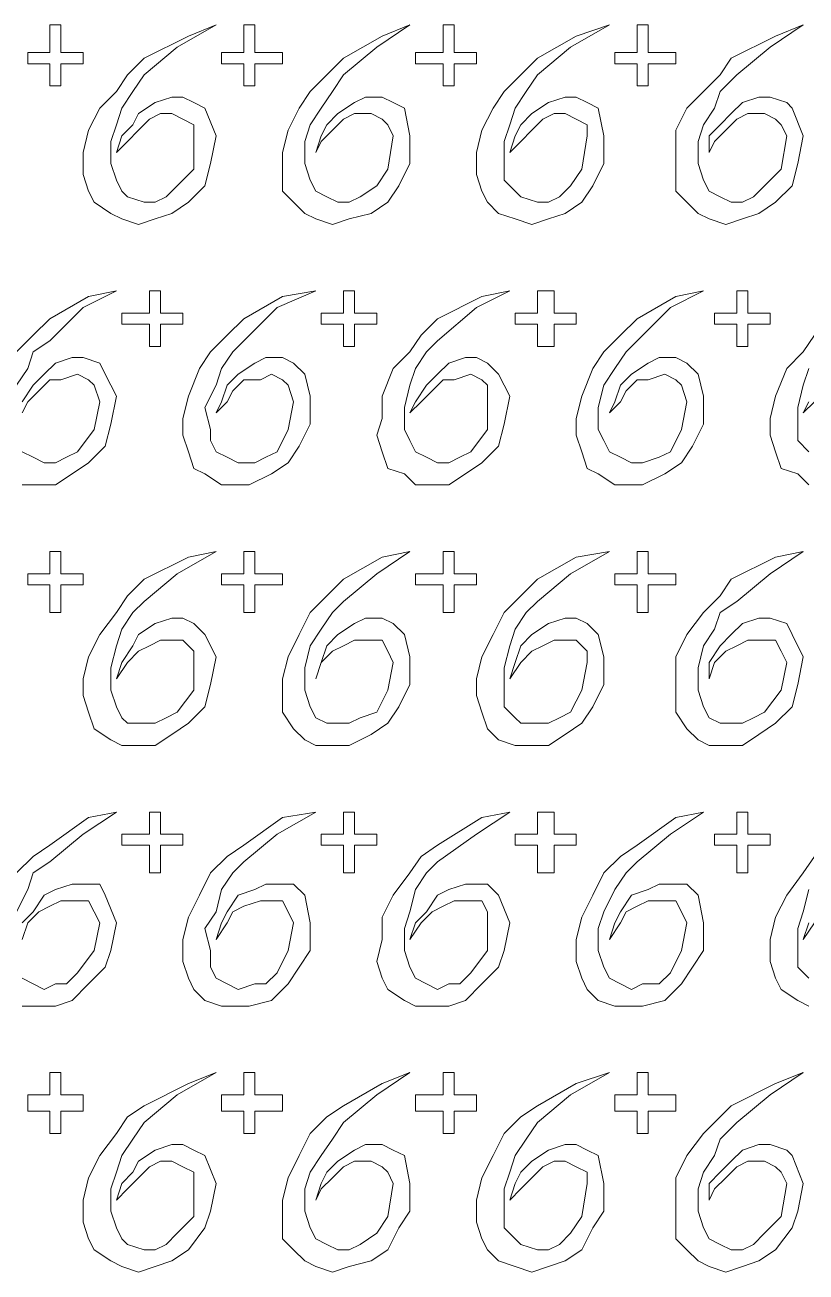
# Model space of a CAD drawing. Extents: x -66030 to 95157, y -13132 to 45879.
# Drawn here: x -4078 to -3528, y 26661 to 27540 of the extents above; entities that cross this region are included whole.
import ezdxf

# ---------------------------------------------------------------- set-up
doc = ezdxf.new("R2010")
doc.units = 0
doc.header["$LTSCALE"] = 100
doc.header["$MEASUREMENT"] = 0
doc.layers.get('0').update_dxf_attribs({"linetype": 'CONTINUOUS'})

msp = doc.modelspace()

# ---------------------------------------------------------------- linework, layer by layer
at = {"lineweight": 0}
for points in [[(-4076.47, 27520.41), (-4068.66, 27520.41), (-4060.85, 27520.41), (-4060.85, 27532.13), (-4060.85, 27539.94), (-4056.94, 27539.94), (-4053.03, 27539.94), (-4053.03, 27532.13), (-4053.03, 27520.41), (-4045.22, 27520.41), (-4037.41, 27520.41), (-4037.41, 27516.5), (-4037.41, 27512.6), (-4045.22, 27512.6), (-4053.03, 27512.6), (-4053.03, 27504.79), (-4053.03, 27496.97), (-4056.94, 27496.97), (-4060.85, 27496.97), (-4060.85, 27504.79), (-4060.85, 27512.6), (-4068.66, 27512.6), (-4076.47, 27512.6), (-4076.47, 27516.5), (-4076.47, 27520.41)], [(-4013.97, 27450.1), (-4006.16, 27457.91), (-3998.35, 27465.73), (-3990.54, 27473.54), (-3982.73, 27477.44), (-3974.91, 27477.44), (-3967.1, 27473.54), (-3959.29, 27469.63), (-3959.29, 27461.82), (-3959.29, 27438.38), (-3971.01, 27426.67), (-3978.82, 27418.85), (-3986.63, 27414.95), (-3994.44, 27414.95), (-4006.16, 27418.85), (-4010.07, 27422.76), (-4013.97, 27430.57), (-4017.88, 27442.29), (-4017.88, 27457.91), (-4013.97, 27469.63), (-4010.07, 27481.35), (-4002.26, 27493.07), (-3994.44, 27504.79), (-3971.01, 27524.32), (-3943.67, 27539.94), (-3963.2, 27532.13), (-3994.44, 27516.5), (-4006.16, 27504.79), (-4013.97, 27493.07), (-4025.69, 27481.35), (-4033.5, 27465.73), (-4037.41, 27450.1), (-4037.41, 27434.48), (-4033.5, 27422.76), (-4029.6, 27414.95), (-4017.88, 27407.14), (-4010.07, 27403.23), (-3998.35, 27399.32), (-3986.63, 27403.23), (-3974.91, 27407.14), (-3963.2, 27414.95), (-3951.48, 27426.67), (-3947.57, 27442.29), (-3943.67, 27461.82), (-3951.48, 27481.35), (-3959.29, 27485.26), (-3967.1, 27489.16), (-3974.91, 27489.16), (-3986.63, 27485.26), (-3998.35, 27477.44), (-4002.26, 27469.63), (-4010.07, 27461.82), (-4013.97, 27450.1)], [(-3939.76, 27520.41), (-3931.95, 27520.41), (-3924.14, 27520.41), (-3924.14, 27532.13), (-3924.14, 27539.94), (-3920.23, 27539.94), (-3916.32, 27539.94), (-3916.32, 27532.13), (-3916.32, 27520.41), (-3904.61, 27520.41), (-3896.79, 27520.41), (-3896.79, 27516.5), (-3896.79, 27512.6), (-3904.61, 27512.6), (-3916.32, 27512.6), (-3916.32, 27504.79), (-3916.32, 27496.97), (-3920.23, 27496.97), (-3924.14, 27496.97), (-3924.14, 27504.79), (-3924.14, 27512.6), (-3931.95, 27512.6), (-3939.76, 27512.6), (-3939.76, 27516.5), (-3939.76, 27520.41)], [(-3873.36, 27450.1), (-3869.45, 27457.91), (-3861.64, 27465.73), (-3853.83, 27473.54), (-3846.02, 27477.44), (-3834.3, 27477.44), (-3826.49, 27473.54), (-3822.58, 27469.63), (-3818.68, 27461.82), (-3822.58, 27438.38), (-3830.39, 27426.67), (-3842.11, 27418.85), (-3849.92, 27414.95), (-3857.73, 27414.95), (-3865.55, 27418.85), (-3873.36, 27422.76), (-3877.26, 27430.57), (-3881.17, 27442.29), (-3881.17, 27457.91), (-3877.26, 27469.63), (-3869.45, 27481.35), (-3861.64, 27493.07), (-3853.83, 27504.79), (-3830.39, 27524.32), (-3806.96, 27539.94), (-3826.49, 27532.13), (-3853.83, 27516.5), (-3865.55, 27504.79), (-3877.26, 27493.07), (-3885.08, 27481.35), (-3892.89, 27465.73), (-3896.79, 27450.1), (-3896.79, 27434.48), (-3896.79, 27422.76), (-3888.98, 27414.95), (-3881.17, 27407.14), (-3873.36, 27403.23), (-3861.64, 27399.32), (-3849.92, 27403.23), (-3834.3, 27407.14), (-3822.58, 27414.95), (-3814.77, 27426.67), (-3806.96, 27442.29), (-3806.96, 27461.82), (-3810.86, 27481.35), (-3818.68, 27485.26), (-3826.49, 27489.16), (-3838.2, 27489.16), (-3846.02, 27485.26), (-3857.73, 27477.44), (-3865.55, 27469.63), (-3869.45, 27461.82), (-3873.36, 27450.1)], [(-3803.05, 27520.41), (-3791.33, 27520.41), (-3783.52, 27520.41), (-3783.52, 27532.13), (-3783.52, 27539.94), (-3779.62, 27539.94), (-3775.71, 27539.94), (-3775.71, 27532.13), (-3775.71, 27520.41), (-3767.9, 27520.41), (-3760.09, 27520.41), (-3760.09, 27516.5), (-3760.09, 27512.6), (-3767.9, 27512.6), (-3775.71, 27512.6), (-3775.71, 27504.79), (-3775.71, 27496.97), (-3779.62, 27496.97), (-3783.52, 27496.97), (-3783.52, 27504.79), (-3783.52, 27512.6), (-3791.33, 27512.6), (-3803.05, 27512.6), (-3803.05, 27516.5), (-3803.05, 27520.41)], [(-3736.65, 27450.1), (-3728.84, 27457.91), (-3721.03, 27465.73), (-3713.21, 27473.54), (-3705.4, 27477.44), (-3697.59, 27477.44), (-3689.78, 27473.54), (-3681.97, 27469.63), (-3681.97, 27461.82), (-3685.87, 27438.38), (-3693.68, 27426.67), (-3701.5, 27418.85), (-3709.31, 27414.95), (-3717.12, 27414.95), (-3728.84, 27418.85), (-3732.74, 27422.76), (-3740.56, 27430.57), (-3740.56, 27442.29), (-3740.56, 27457.91), (-3736.65, 27469.63), (-3732.74, 27481.35), (-3724.93, 27493.07), (-3717.12, 27504.79), (-3693.68, 27524.32), (-3666.34, 27539.94), (-3689.78, 27532.13), (-3717.12, 27516.5), (-3728.84, 27504.79), (-3740.56, 27493.07), (-3748.37, 27481.35), (-3756.18, 27465.73), (-3760.09, 27450.1), (-3760.09, 27434.48), (-3756.18, 27422.76), (-3752.27, 27414.95), (-3744.46, 27407.14), (-3732.74, 27403.23), (-3721.03, 27399.32), (-3709.31, 27403.23), (-3697.59, 27407.14), (-3685.87, 27414.95), (-3678.06, 27426.67), (-3670.25, 27442.29), (-3670.25, 27461.82), (-3674.15, 27481.35), (-3681.97, 27485.26), (-3689.78, 27489.16), (-3697.59, 27489.16), (-3709.31, 27485.26), (-3721.03, 27477.44), (-3728.84, 27469.63), (-3732.74, 27461.82), (-3736.65, 27450.1)], [(-3662.44, 27520.41), (-3654.62, 27520.41), (-3646.81, 27520.41), (-3646.81, 27532.13), (-3646.81, 27539.94), (-3642.91, 27539.94), (-3639, 27539.94), (-3639, 27532.13), (-3639, 27520.41), (-3631.19, 27520.41), (-3619.47, 27520.41), (-3619.47, 27516.5), (-3619.47, 27512.6), (-3631.19, 27512.6), (-3639, 27512.6), (-3639, 27504.79), (-3639, 27496.97), (-3642.91, 27496.97), (-3646.81, 27496.97), (-3646.81, 27504.79), (-3646.81, 27512.6), (-3654.62, 27512.6), (-3662.44, 27512.6), (-3662.44, 27516.5), (-3662.44, 27520.41)], [(-3596.03, 27450.1), (-3592.13, 27457.91), (-3584.32, 27465.73), (-3576.51, 27473.54), (-3568.69, 27477.44), (-3556.98, 27477.44), (-3549.16, 27473.54), (-3545.26, 27469.63), (-3541.35, 27461.82), (-3545.26, 27438.38), (-3556.98, 27426.67), (-3564.79, 27418.85), (-3572.6, 27414.95), (-3580.41, 27414.95), (-3588.22, 27418.85), (-3596.03, 27422.76), (-3599.94, 27430.57), (-3603.85, 27442.29), (-3603.85, 27457.91), (-3599.94, 27469.63), (-3592.13, 27481.35), (-3588.22, 27493.07), (-3576.51, 27504.79), (-3553.07, 27524.32), (-3529.63, 27539.94), (-3549.16, 27532.13), (-3580.41, 27516.5), (-3588.22, 27504.79), (-3599.94, 27493.07), (-3611.66, 27481.35), (-3619.47, 27465.73), (-3619.47, 27450.1), (-3619.47, 27434.48), (-3619.47, 27422.76), (-3611.66, 27414.95), (-3603.85, 27407.14), (-3596.03, 27403.23), (-3584.32, 27399.32), (-3572.6, 27403.23), (-3560.88, 27407.14), (-3549.16, 27414.95), (-3537.45, 27426.67), (-3533.54, 27442.29), (-3529.63, 27461.82), (-3537.45, 27481.35), (-3541.35, 27485.26), (-3553.07, 27489.16), (-3560.88, 27489.16), (-3572.6, 27485.26), (-3580.41, 27477.44), (-3588.22, 27469.63), (-3596.03, 27461.82), (-3596.03, 27450.1)], [(-4010.07, 27336.83), (-4002.26, 27336.83), (-3990.54, 27336.83), (-3990.54, 27344.64), (-3990.54, 27352.45), (-3986.63, 27352.45), (-3982.73, 27352.45), (-3982.73, 27344.64), (-3982.73, 27336.83), (-3974.91, 27336.83), (-3967.1, 27336.83), (-3967.1, 27332.92), (-3967.1, 27329.02), (-3974.91, 27329.02), (-3982.73, 27329.02), (-3982.73, 27321.21), (-3982.73, 27313.39), (-3986.63, 27313.39), (-3990.54, 27313.39), (-3990.54, 27321.21), (-3990.54, 27329.02), (-4002.26, 27329.02), (-4010.07, 27329.02), (-4010.07, 27332.92), (-4010.07, 27336.83)], [(-3943.67, 27266.52), (-3935.85, 27274.33), (-3931.95, 27282.15), (-3924.14, 27289.96), (-3912.42, 27289.96), (-3904.61, 27293.86), (-3896.79, 27289.96), (-3892.89, 27286.05), (-3888.98, 27274.33), (-3892.89, 27254.8), (-3900.7, 27239.18), (-3908.51, 27235.27), (-3916.32, 27231.37), (-3928.04, 27231.37), (-3935.85, 27235.27), (-3943.67, 27239.18), (-3947.57, 27246.99), (-3947.57, 27254.8), (-3951.48, 27270.43), (-3943.67, 27286.05), (-3939.76, 27297.77), (-3931.95, 27309.49), (-3924.14, 27317.3), (-3900.7, 27340.74), (-3873.36, 27352.45), (-3896.79, 27348.55), (-3924.14, 27332.92), (-3935.85, 27321.21), (-3947.57, 27309.49), (-3955.38, 27297.77), (-3963.2, 27278.24), (-3967.1, 27262.62), (-3967.1, 27250.9), (-3963.2, 27239.18), (-3959.29, 27227.46), (-3951.48, 27223.56), (-3939.76, 27215.74), (-3928.04, 27215.74), (-3920.23, 27215.74), (-3904.61, 27223.56), (-3892.89, 27231.37), (-3885.08, 27243.09), (-3877.26, 27258.71), (-3877.26, 27278.24), (-3881.17, 27293.86), (-3888.98, 27301.68), (-3896.79, 27305.58), (-3908.51, 27305.58), (-3916.32, 27301.68), (-3928.04, 27293.86), (-3935.85, 27286.05), (-3939.76, 27274.33), (-3943.67, 27266.52)], [(-3869.45, 27336.83), (-3861.64, 27336.83), (-3853.83, 27336.83), (-3853.83, 27344.64), (-3853.83, 27352.45), (-3849.92, 27352.45), (-3846.02, 27352.45), (-3846.02, 27344.64), (-3846.02, 27336.83), (-3838.2, 27336.83), (-3830.39, 27336.83), (-3830.39, 27332.92), (-3830.39, 27329.02), (-3838.2, 27329.02), (-3846.02, 27329.02), (-3846.02, 27321.21), (-3846.02, 27313.39), (-3849.92, 27313.39), (-3853.83, 27313.39), (-3853.83, 27321.21), (-3853.83, 27329.02), (-3861.64, 27329.02), (-3869.45, 27329.02), (-3869.45, 27332.92), (-3869.45, 27336.83)], [(-3806.96, 27266.52), (-3799.15, 27274.33), (-3791.33, 27282.15), (-3783.52, 27289.96), (-3775.71, 27289.96), (-3763.99, 27293.86), (-3756.18, 27289.96), (-3752.27, 27286.05), (-3752.27, 27274.33), (-3752.27, 27254.8), (-3763.99, 27239.18), (-3771.8, 27235.27), (-3779.62, 27231.37), (-3787.43, 27231.37), (-3795.24, 27235.27), (-3803.05, 27239.18), (-3806.96, 27246.99), (-3810.86, 27254.8), (-3810.86, 27270.43), (-3806.96, 27286.05), (-3803.05, 27297.77), (-3795.24, 27309.49), (-3787.43, 27317.3), (-3760.09, 27340.74), (-3736.65, 27352.45), (-3756.18, 27348.55), (-3787.43, 27332.92), (-3799.15, 27321.21), (-3806.96, 27309.49), (-3818.68, 27297.77), (-3826.49, 27278.24), (-3826.49, 27262.62), (-3830.39, 27250.9), (-3826.49, 27239.18), (-3822.58, 27227.46), (-3810.86, 27223.56), (-3803.05, 27215.74), (-3791.33, 27215.74), (-3779.62, 27215.74), (-3767.9, 27223.56), (-3756.18, 27231.37), (-3744.46, 27243.09), (-3740.56, 27258.71), (-3736.65, 27278.24), (-3744.46, 27293.86), (-3752.27, 27301.68), (-3760.09, 27305.58), (-3767.9, 27305.58), (-3779.62, 27301.68), (-3787.43, 27293.86), (-3795.24, 27286.05), (-3803.05, 27274.33), (-3806.96, 27266.52)], [(-3732.74, 27336.83), (-3724.93, 27336.83), (-3717.12, 27336.83), (-3717.12, 27344.64), (-3717.12, 27352.45), (-3713.21, 27352.45), (-3705.4, 27352.45), (-3705.4, 27344.64), (-3705.4, 27336.83), (-3697.59, 27336.83), (-3689.78, 27336.83), (-3689.78, 27332.92), (-3689.78, 27329.02), (-3697.59, 27329.02), (-3705.4, 27329.02), (-3705.4, 27321.21), (-3705.4, 27313.39), (-3713.21, 27313.39), (-3717.12, 27313.39), (-3717.12, 27321.21), (-3717.12, 27329.02), (-3724.93, 27329.02), (-3732.74, 27329.02), (-3732.74, 27332.92), (-3732.74, 27336.83)], [(-3666.34, 27266.52), (-3658.53, 27274.33), (-3654.62, 27282.15), (-3646.81, 27289.96), (-3639, 27289.96), (-3627.28, 27293.86), (-3619.47, 27289.96), (-3615.56, 27286.05), (-3611.66, 27274.33), (-3615.56, 27254.8), (-3623.38, 27239.18), (-3631.19, 27235.27), (-3642.91, 27231.37), (-3650.72, 27231.37), (-3658.53, 27235.27), (-3666.34, 27239.18), (-3670.25, 27246.99), (-3674.15, 27254.8), (-3674.15, 27270.43), (-3670.25, 27286.05), (-3662.44, 27297.77), (-3654.62, 27309.49), (-3646.81, 27317.3), (-3623.38, 27340.74), (-3599.94, 27352.45), (-3619.47, 27348.55), (-3646.81, 27332.92), (-3658.53, 27321.21), (-3670.25, 27309.49), (-3678.06, 27297.77), (-3685.87, 27278.24), (-3689.78, 27262.62), (-3689.78, 27250.9), (-3685.87, 27239.18), (-3681.97, 27227.46), (-3674.15, 27223.56), (-3662.44, 27215.74), (-3654.62, 27215.74), (-3642.91, 27215.74), (-3627.28, 27223.56), (-3615.56, 27231.37), (-3607.75, 27243.09), (-3599.94, 27258.71), (-3599.94, 27278.24), (-3603.85, 27293.86), (-3611.66, 27301.68), (-3619.47, 27305.58), (-3631.19, 27305.58), (-3639, 27301.68), (-3650.72, 27293.86), (-3658.53, 27286.05), (-3662.44, 27274.33), (-3666.34, 27266.52)], [(-3592.13, 27336.83), (-3584.32, 27336.83), (-3576.51, 27336.83), (-3576.51, 27344.64), (-3576.51, 27352.45), (-3572.6, 27352.45), (-3568.69, 27352.45), (-3568.69, 27344.64), (-3568.69, 27336.83), (-3560.88, 27336.83), (-3553.07, 27336.83), (-3553.07, 27332.92), (-3553.07, 27329.02), (-3560.88, 27329.02), (-3568.69, 27329.02), (-3568.69, 27321.21), (-3568.69, 27313.39), (-3572.6, 27313.39), (-3576.51, 27313.39), (-3576.51, 27321.21), (-3576.51, 27329.02), (-3584.32, 27329.02), (-3592.13, 27329.02), (-3592.13, 27332.92), (-3592.13, 27336.83)], [(-4076.47, 27153.25), (-4068.66, 27153.25), (-4060.85, 27153.25), (-4060.85, 27161.06), (-4060.85, 27168.87), (-4056.94, 27168.87), (-4053.03, 27168.87), (-4053.03, 27161.06), (-4053.03, 27153.25), (-4045.22, 27153.25), (-4037.41, 27153.25), (-4037.41, 27149.34), (-4037.41, 27145.44), (-4045.22, 27145.44), (-4053.03, 27145.44), (-4053.03, 27137.62), (-4053.03, 27125.91), (-4056.94, 27125.91), (-4060.85, 27125.91), (-4060.85, 27137.62), (-4060.85, 27145.44), (-4068.66, 27145.44), (-4076.47, 27145.44), (-4076.47, 27149.34), (-4076.47, 27153.25)], [(-4013.97, 27079.04), (-4006.16, 27090.75), (-3998.35, 27098.57), (-3990.54, 27102.47), (-3982.73, 27106.38), (-3974.91, 27106.38), (-3967.1, 27106.38), (-3959.29, 27098.57), (-3959.29, 27090.75), (-3959.29, 27071.22), (-3971.01, 27055.6), (-3978.82, 27051.69), (-3986.63, 27047.79), (-3994.44, 27047.79), (-4006.16, 27047.79), (-4010.07, 27051.69), (-4013.97, 27059.51), (-4017.88, 27071.22), (-4017.88, 27086.85), (-4013.97, 27102.47), (-4010.07, 27114.19), (-4002.26, 27125.91), (-3994.44, 27133.72), (-3971.01, 27153.25), (-3943.67, 27168.87), (-3963.2, 27164.97), (-3994.44, 27149.34), (-4006.16, 27137.62), (-4013.97, 27125.91), (-4025.69, 27110.28), (-4033.5, 27094.66), (-4037.41, 27079.04), (-4037.41, 27067.32), (-4033.5, 27055.6), (-4029.6, 27043.88), (-4017.88, 27036.07), (-4010.07, 27032.16), (-3998.35, 27032.16), (-3986.63, 27032.16), (-3974.91, 27039.98), (-3963.2, 27047.79), (-3951.48, 27059.51), (-3947.57, 27075.13), (-3943.67, 27094.66), (-3951.48, 27110.28), (-3959.29, 27118.09), (-3967.1, 27122), (-3974.91, 27122), (-3986.63, 27118.09), (-3998.35, 27110.28), (-4002.26, 27102.47), (-4010.07, 27090.75), (-4013.97, 27079.04)], [(-3939.76, 27153.25), (-3931.95, 27153.25), (-3924.14, 27153.25), (-3924.14, 27161.06), (-3924.14, 27168.87), (-3920.23, 27168.87), (-3916.32, 27168.87), (-3916.32, 27161.06), (-3916.32, 27153.25), (-3904.61, 27153.25), (-3896.79, 27153.25), (-3896.79, 27149.34), (-3896.79, 27145.44), (-3904.61, 27145.44), (-3916.32, 27145.44), (-3916.32, 27137.62), (-3916.32, 27125.91), (-3920.23, 27125.91), (-3924.14, 27125.91), (-3924.14, 27137.62), (-3924.14, 27145.44), (-3931.95, 27145.44), (-3939.76, 27145.44), (-3939.76, 27149.34), (-3939.76, 27153.25)], [(-3873.36, 27079.04), (-3869.45, 27090.75), (-3861.64, 27098.57), (-3853.83, 27102.47), (-3846.02, 27106.38), (-3834.3, 27106.38), (-3826.49, 27106.38), (-3822.58, 27098.57), (-3818.68, 27090.75), (-3822.58, 27071.22), (-3830.39, 27055.6), (-3842.11, 27051.69), (-3849.92, 27047.79), (-3857.73, 27047.79), (-3865.55, 27047.79), (-3873.36, 27051.69), (-3877.26, 27059.51), (-3881.17, 27071.22), (-3881.17, 27086.85), (-3877.26, 27102.47), (-3869.45, 27114.19), (-3861.64, 27125.91), (-3853.83, 27133.72), (-3830.39, 27153.25), (-3806.96, 27168.87), (-3826.49, 27164.97), (-3853.83, 27149.34), (-3865.55, 27137.62), (-3877.26, 27125.91), (-3885.08, 27110.28), (-3892.89, 27094.66), (-3896.79, 27079.04), (-3896.79, 27067.32), (-3896.79, 27055.6), (-3888.98, 27043.88), (-3881.17, 27036.07), (-3873.36, 27032.16), (-3861.64, 27032.16), (-3849.92, 27032.16), (-3834.3, 27039.98), (-3822.58, 27047.79), (-3814.77, 27059.51), (-3806.96, 27075.13), (-3806.96, 27094.66), (-3810.86, 27110.28), (-3818.68, 27118.09), (-3826.49, 27122), (-3838.2, 27122), (-3846.02, 27118.09), (-3857.73, 27110.28), (-3865.55, 27102.47), (-3869.45, 27090.75), (-3873.36, 27079.04)], [(-3803.05, 27153.25), (-3791.33, 27153.25), (-3783.52, 27153.25), (-3783.52, 27161.06), (-3783.52, 27168.87), (-3779.62, 27168.87), (-3775.71, 27168.87), (-3775.71, 27161.06), (-3775.71, 27153.25), (-3767.9, 27153.25), (-3760.09, 27153.25), (-3760.09, 27149.34), (-3760.09, 27145.44), (-3767.9, 27145.44), (-3775.71, 27145.44), (-3775.71, 27137.62), (-3775.71, 27125.91), (-3779.62, 27125.91), (-3783.52, 27125.91), (-3783.52, 27137.62), (-3783.52, 27145.44), (-3791.33, 27145.44), (-3803.05, 27145.44), (-3803.05, 27149.34), (-3803.05, 27153.25)], [(-3736.65, 27079.04), (-3728.84, 27090.75), (-3721.03, 27098.57), (-3713.21, 27102.47), (-3705.4, 27106.38), (-3697.59, 27106.38), (-3689.78, 27106.38), (-3681.97, 27098.57), (-3681.97, 27090.75), (-3685.87, 27071.22), (-3693.68, 27055.6), (-3701.5, 27051.69), (-3709.31, 27047.79), (-3717.12, 27047.79), (-3728.84, 27047.79), (-3732.74, 27051.69), (-3740.56, 27059.51), (-3740.56, 27071.22), (-3740.56, 27086.85), (-3736.65, 27102.47), (-3732.74, 27114.19), (-3724.93, 27125.91), (-3717.12, 27133.72), (-3693.68, 27153.25), (-3666.34, 27168.87), (-3689.78, 27164.97), (-3717.12, 27149.34), (-3728.84, 27137.62), (-3740.56, 27125.91), (-3748.37, 27110.28), (-3756.18, 27094.66), (-3760.09, 27079.04), (-3760.09, 27067.32), (-3756.18, 27055.6), (-3752.27, 27043.88), (-3744.46, 27036.07), (-3732.74, 27032.16), (-3721.03, 27032.16), (-3709.31, 27032.16), (-3697.59, 27039.98), (-3685.87, 27047.79), (-3678.06, 27059.51), (-3670.25, 27075.13), (-3670.25, 27094.66), (-3674.15, 27110.28), (-3681.97, 27118.09), (-3689.78, 27122), (-3697.59, 27122), (-3709.31, 27118.09), (-3721.03, 27110.28), (-3728.84, 27102.47), (-3732.74, 27090.75), (-3736.65, 27079.04)], [(-3662.44, 27153.25), (-3654.62, 27153.25), (-3646.81, 27153.25), (-3646.81, 27161.06), (-3646.81, 27168.87), (-3642.91, 27168.87), (-3639, 27168.87), (-3639, 27161.06), (-3639, 27153.25), (-3631.19, 27153.25), (-3619.47, 27153.25), (-3619.47, 27149.34), (-3619.47, 27145.44), (-3631.19, 27145.44), (-3639, 27145.44), (-3639, 27137.62), (-3639, 27125.91), (-3642.91, 27125.91), (-3646.81, 27125.91), (-3646.81, 27137.62), (-3646.81, 27145.44), (-3654.62, 27145.44), (-3662.44, 27145.44), (-3662.44, 27149.34), (-3662.44, 27153.25)], [(-3596.03, 27079.04), (-3592.13, 27090.75), (-3584.32, 27098.57), (-3576.51, 27102.47), (-3568.69, 27106.38), (-3556.98, 27106.38), (-3549.16, 27106.38), (-3545.26, 27098.57), (-3541.35, 27090.75), (-3545.26, 27071.22), (-3556.98, 27055.6), (-3564.79, 27051.69), (-3572.6, 27047.79), (-3580.41, 27047.79), (-3588.22, 27047.79), (-3596.03, 27051.69), (-3599.94, 27059.51), (-3603.85, 27071.22), (-3603.85, 27086.85), (-3599.94, 27102.47), (-3592.13, 27114.19), (-3588.22, 27125.91), (-3576.51, 27133.72), (-3553.07, 27153.25), (-3529.63, 27168.87), (-3549.16, 27164.97), (-3580.41, 27149.34), (-3588.22, 27137.62), (-3599.94, 27125.91), (-3611.66, 27110.28), (-3619.47, 27094.66), (-3619.47, 27079.04), (-3619.47, 27067.32), (-3619.47, 27055.6), (-3611.66, 27043.88), (-3603.85, 27036.07), (-3596.03, 27032.16), (-3584.32, 27032.16), (-3572.6, 27032.16), (-3560.88, 27039.98), (-3549.16, 27047.79), (-3537.45, 27059.51), (-3533.54, 27075.13), (-3529.63, 27094.66), (-3537.45, 27110.28), (-3541.35, 27118.09), (-3553.07, 27122), (-3560.88, 27122), (-3572.6, 27118.09), (-3580.41, 27110.28), (-3588.22, 27102.47), (-3596.03, 27090.75), (-3596.03, 27079.04)], [(-4010.07, 26969.67), (-4002.26, 26969.67), (-3990.54, 26969.67), (-3990.54, 26977.48), (-3990.54, 26985.29), (-3986.63, 26985.29), (-3982.73, 26985.29), (-3982.73, 26977.48), (-3982.73, 26969.67), (-3974.91, 26969.67), (-3967.1, 26969.67), (-3967.1, 26965.76), (-3967.1, 26961.86), (-3974.91, 26961.86), (-3982.73, 26961.86), (-3982.73, 26950.14), (-3982.73, 26942.33), (-3986.63, 26942.33), (-3990.54, 26942.33), (-3990.54, 26950.14), (-3990.54, 26961.86), (-4002.26, 26961.86), (-4010.07, 26961.86), (-4010.07, 26965.76), (-4010.07, 26969.67)], [(-3943.67, 26895.45), (-3935.85, 26907.17), (-3931.95, 26914.98), (-3924.14, 26918.89), (-3912.42, 26922.8), (-3904.61, 26922.8), (-3896.79, 26922.8), (-3892.89, 26914.98), (-3888.98, 26907.17), (-3892.89, 26887.64), (-3900.7, 26872.02), (-3908.51, 26864.21), (-3916.32, 26864.21), (-3928.04, 26860.3), (-3935.85, 26864.21), (-3943.67, 26868.11), (-3947.57, 26875.92), (-3947.57, 26887.64), (-3951.48, 26903.27), (-3943.67, 26914.98), (-3939.76, 26930.61), (-3931.95, 26942.33), (-3924.14, 26950.14), (-3900.7, 26969.67), (-3873.36, 26985.29), (-3896.79, 26981.39), (-3924.14, 26961.86), (-3935.85, 26954.04), (-3947.57, 26942.33), (-3955.38, 26926.7), (-3963.2, 26911.08), (-3967.1, 26895.45), (-3967.1, 26879.83), (-3963.2, 26868.11), (-3959.29, 26860.3), (-3951.48, 26852.49), (-3939.76, 26848.58), (-3928.04, 26848.58), (-3920.23, 26848.58), (-3904.61, 26852.49), (-3892.89, 26864.21), (-3885.08, 26875.92), (-3877.26, 26887.64), (-3877.26, 26907.17), (-3881.17, 26926.7), (-3888.98, 26934.51), (-3896.79, 26934.51), (-3908.51, 26934.51), (-3916.32, 26930.61), (-3928.04, 26926.7), (-3935.85, 26914.98), (-3939.76, 26907.17), (-3943.67, 26895.45)], [(-3869.45, 26969.67), (-3861.64, 26969.67), (-3853.83, 26969.67), (-3853.83, 26977.48), (-3853.83, 26985.29), (-3849.92, 26985.29), (-3846.02, 26985.29), (-3846.02, 26977.48), (-3846.02, 26969.67), (-3838.2, 26969.67), (-3830.39, 26969.67), (-3830.39, 26965.76), (-3830.39, 26961.86), (-3838.2, 26961.86), (-3846.02, 26961.86), (-3846.02, 26950.14), (-3846.02, 26942.33), (-3849.92, 26942.33), (-3853.83, 26942.33), (-3853.83, 26950.14), (-3853.83, 26961.86), (-3861.64, 26961.86), (-3869.45, 26961.86), (-3869.45, 26965.76), (-3869.45, 26969.67)], [(-3806.96, 26895.45), (-3799.15, 26907.17), (-3791.33, 26914.98), (-3783.52, 26918.89), (-3775.71, 26922.8), (-3763.99, 26922.8), (-3756.18, 26922.8), (-3752.27, 26914.98), (-3752.27, 26907.17), (-3752.27, 26887.64), (-3763.99, 26872.02), (-3771.8, 26864.21), (-3779.62, 26864.21), (-3787.43, 26860.3), (-3795.24, 26864.21), (-3803.05, 26868.11), (-3806.96, 26875.92), (-3810.86, 26887.64), (-3810.86, 26903.27), (-3806.96, 26914.98), (-3803.05, 26930.61), (-3795.24, 26942.33), (-3787.43, 26950.14), (-3760.09, 26969.67), (-3736.65, 26985.29), (-3756.18, 26981.39), (-3787.43, 26961.86), (-3799.15, 26954.04), (-3806.96, 26942.33), (-3818.68, 26926.7), (-3826.49, 26911.08), (-3826.49, 26895.45), (-3830.39, 26879.83), (-3826.49, 26868.11), (-3822.58, 26860.3), (-3810.86, 26852.49), (-3803.05, 26848.58), (-3791.33, 26848.58), (-3779.62, 26848.58), (-3767.9, 26852.49), (-3756.18, 26864.21), (-3744.46, 26875.92), (-3740.56, 26887.64), (-3736.65, 26907.17), (-3744.46, 26926.7), (-3752.27, 26934.51), (-3760.09, 26934.51), (-3767.9, 26934.51), (-3779.62, 26930.61), (-3787.43, 26926.7), (-3795.24, 26914.98), (-3803.05, 26907.17), (-3806.96, 26895.45)], [(-3732.74, 26969.67), (-3724.93, 26969.67), (-3717.12, 26969.67), (-3717.12, 26977.48), (-3717.12, 26985.29), (-3713.21, 26985.29), (-3705.4, 26985.29), (-3705.4, 26977.48), (-3705.4, 26969.67), (-3697.59, 26969.67), (-3689.78, 26969.67), (-3689.78, 26965.76), (-3689.78, 26961.86), (-3697.59, 26961.86), (-3705.4, 26961.86), (-3705.4, 26950.14), (-3705.4, 26942.33), (-3713.21, 26942.33), (-3717.12, 26942.33), (-3717.12, 26950.14), (-3717.12, 26961.86), (-3724.93, 26961.86), (-3732.74, 26961.86), (-3732.74, 26965.76), (-3732.74, 26969.67)], [(-3666.34, 26895.45), (-3658.53, 26907.17), (-3654.62, 26914.98), (-3646.81, 26918.89), (-3639, 26922.8), (-3627.28, 26922.8), (-3619.47, 26922.8), (-3615.56, 26914.98), (-3611.66, 26907.17), (-3615.56, 26887.64), (-3623.38, 26872.02), (-3631.19, 26864.21), (-3642.91, 26864.21), (-3650.72, 26860.3), (-3658.53, 26864.21), (-3666.34, 26868.11), (-3670.25, 26875.92), (-3674.15, 26887.64), (-3674.15, 26903.27), (-3670.25, 26914.98), (-3662.44, 26930.61), (-3654.62, 26942.33), (-3646.81, 26950.14), (-3623.38, 26969.67), (-3599.94, 26985.29), (-3619.47, 26981.39), (-3646.81, 26961.86), (-3658.53, 26954.04), (-3670.25, 26942.33), (-3678.06, 26926.7), (-3685.87, 26911.08), (-3689.78, 26895.45), (-3689.78, 26879.83), (-3685.87, 26868.11), (-3681.97, 26860.3), (-3674.15, 26852.49), (-3662.44, 26848.58), (-3654.62, 26848.58), (-3642.91, 26848.58), (-3627.28, 26852.49), (-3615.56, 26864.21), (-3607.75, 26875.92), (-3599.94, 26887.64), (-3599.94, 26907.17), (-3603.85, 26926.7), (-3611.66, 26934.51), (-3619.47, 26934.51), (-3631.19, 26934.51), (-3639, 26930.61), (-3650.72, 26926.7), (-3658.53, 26914.98), (-3662.44, 26907.17), (-3666.34, 26895.45)], [(-3592.13, 26969.67), (-3584.32, 26969.67), (-3576.51, 26969.67), (-3576.51, 26977.48), (-3576.51, 26985.29), (-3572.6, 26985.29), (-3568.69, 26985.29), (-3568.69, 26977.48), (-3568.69, 26969.67), (-3560.88, 26969.67), (-3553.07, 26969.67), (-3553.07, 26965.76), (-3553.07, 26961.86), (-3560.88, 26961.86), (-3568.69, 26961.86), (-3568.69, 26950.14), (-3568.69, 26942.33), (-3572.6, 26942.33), (-3576.51, 26942.33), (-3576.51, 26950.14), (-3576.51, 26961.86), (-3584.32, 26961.86), (-3592.13, 26961.86), (-3592.13, 26965.76), (-3592.13, 26969.67)], [(-4076.47, 26786.09), (-4068.66, 26786.09), (-4060.85, 26786.09), (-4060.85, 26793.9), (-4060.85, 26801.71), (-4056.94, 26801.71), (-4053.03, 26801.71), (-4053.03, 26793.9), (-4053.03, 26786.09), (-4045.22, 26786.09), (-4037.41, 26786.09), (-4037.41, 26778.28), (-4037.41, 26774.37), (-4045.22, 26774.37), (-4053.03, 26774.37), (-4053.03, 26766.56), (-4053.03, 26758.75), (-4056.94, 26758.75), (-4060.85, 26758.75), (-4060.85, 26766.56), (-4060.85, 26774.37), (-4068.66, 26774.37), (-4076.47, 26774.37), (-4076.47, 26778.28), (-4076.47, 26786.09)], [(-4013.97, 26711.87), (-4006.16, 26719.69), (-3998.35, 26727.5), (-3990.54, 26735.31), (-3982.73, 26739.22), (-3974.91, 26739.22), (-3967.1, 26735.31), (-3959.29, 26731.4), (-3959.29, 26723.59), (-3959.29, 26700.16), (-3971.01, 26688.44), (-3978.82, 26680.63), (-3986.63, 26676.72), (-3994.44, 26676.72), (-4006.16, 26680.63), (-4010.07, 26684.53), (-4013.97, 26692.34), (-4017.88, 26704.06), (-4017.88, 26719.69), (-4013.97, 26731.4), (-4010.07, 26743.12), (-4002.26, 26754.84), (-3994.44, 26766.56), (-3971.01, 26786.09), (-3943.67, 26801.71), (-3963.2, 26793.9), (-3994.44, 26778.28), (-4006.16, 26770.46), (-4013.97, 26758.75), (-4025.69, 26743.12), (-4033.5, 26727.5), (-4037.41, 26711.87), (-4037.41, 26696.25), (-4033.5, 26684.53), (-4029.6, 26676.72), (-4017.88, 26668.91), (-4010.07, 26665), (-3998.35, 26661.1), (-3986.63, 26665), (-3974.91, 26668.91), (-3963.2, 26676.72), (-3951.48, 26692.34), (-3947.57, 26704.06), (-3943.67, 26723.59), (-3951.48, 26743.12), (-3959.29, 26747.03), (-3967.1, 26750.93), (-3974.91, 26750.93), (-3986.63, 26747.03), (-3998.35, 26739.22), (-4002.26, 26731.4), (-4010.07, 26723.59), (-4013.97, 26711.87)], [(-3939.76, 26786.09), (-3931.95, 26786.09), (-3924.14, 26786.09), (-3924.14, 26793.9), (-3924.14, 26801.71), (-3920.23, 26801.71), (-3916.32, 26801.71), (-3916.32, 26793.9), (-3916.32, 26786.09), (-3904.61, 26786.09), (-3896.79, 26786.09), (-3896.79, 26778.28), (-3896.79, 26774.37), (-3904.61, 26774.37), (-3916.32, 26774.37), (-3916.32, 26766.56), (-3916.32, 26758.75), (-3920.23, 26758.75), (-3924.14, 26758.75), (-3924.14, 26766.56), (-3924.14, 26774.37), (-3931.95, 26774.37), (-3939.76, 26774.37), (-3939.76, 26778.28), (-3939.76, 26786.09)], [(-3873.36, 26711.87), (-3869.45, 26719.69), (-3861.64, 26727.5), (-3853.83, 26735.31), (-3846.02, 26739.22), (-3834.3, 26739.22), (-3826.49, 26735.31), (-3822.58, 26731.4), (-3818.68, 26723.59), (-3822.58, 26700.16), (-3830.39, 26688.44), (-3842.11, 26680.63), (-3849.92, 26676.72), (-3857.73, 26676.72), (-3865.55, 26680.63), (-3873.36, 26684.53), (-3877.26, 26692.34), (-3881.17, 26704.06), (-3881.17, 26719.69), (-3877.26, 26731.4), (-3869.45, 26743.12), (-3861.64, 26754.84), (-3853.83, 26766.56), (-3830.39, 26786.09), (-3806.96, 26801.71), (-3826.49, 26793.9), (-3853.83, 26778.28), (-3865.55, 26770.46), (-3877.26, 26758.75), (-3885.08, 26743.12), (-3892.89, 26727.5), (-3896.79, 26711.87), (-3896.79, 26696.25), (-3896.79, 26684.53), (-3888.98, 26676.72), (-3881.17, 26668.91), (-3873.36, 26665), (-3861.64, 26661.1), (-3849.92, 26665), (-3834.3, 26668.91), (-3822.58, 26676.72), (-3814.77, 26692.34), (-3806.96, 26704.06), (-3806.96, 26723.59), (-3810.86, 26743.12), (-3818.68, 26747.03), (-3826.49, 26750.93), (-3838.2, 26750.93), (-3846.02, 26747.03), (-3857.73, 26739.22), (-3865.55, 26731.4), (-3869.45, 26723.59), (-3873.36, 26711.87)], [(-3803.05, 26786.09), (-3791.33, 26786.09), (-3783.52, 26786.09), (-3783.52, 26793.9), (-3783.52, 26801.71), (-3779.62, 26801.71), (-3775.71, 26801.71), (-3775.71, 26793.9), (-3775.71, 26786.09), (-3767.9, 26786.09), (-3760.09, 26786.09), (-3760.09, 26778.28), (-3760.09, 26774.37), (-3767.9, 26774.37), (-3775.71, 26774.37), (-3775.71, 26766.56), (-3775.71, 26758.75), (-3779.62, 26758.75), (-3783.52, 26758.75), (-3783.52, 26766.56), (-3783.52, 26774.37), (-3791.33, 26774.37), (-3803.05, 26774.37), (-3803.05, 26778.28), (-3803.05, 26786.09)], [(-3736.65, 26711.87), (-3728.84, 26719.69), (-3721.03, 26727.5), (-3713.21, 26735.31), (-3705.4, 26739.22), (-3697.59, 26739.22), (-3689.78, 26735.31), (-3681.97, 26731.4), (-3681.97, 26723.59), (-3685.87, 26700.16), (-3693.68, 26688.44), (-3701.5, 26680.63), (-3709.31, 26676.72), (-3717.12, 26676.72), (-3728.84, 26680.63), (-3732.74, 26684.53), (-3740.56, 26692.34), (-3740.56, 26704.06), (-3740.56, 26719.69), (-3736.65, 26731.4), (-3732.74, 26743.12), (-3724.93, 26754.84), (-3717.12, 26766.56), (-3693.68, 26786.09), (-3666.34, 26801.71), (-3689.78, 26793.9), (-3717.12, 26778.28), (-3728.84, 26770.46), (-3740.56, 26758.75), (-3748.37, 26743.12), (-3756.18, 26727.5), (-3760.09, 26711.87), (-3760.09, 26696.25), (-3756.18, 26684.53), (-3752.27, 26676.72), (-3744.46, 26668.91), (-3732.74, 26665), (-3721.03, 26661.1), (-3709.31, 26665), (-3697.59, 26668.91), (-3685.87, 26676.72), (-3678.06, 26692.34), (-3670.25, 26704.06), (-3670.25, 26723.59), (-3674.15, 26743.12), (-3681.97, 26747.03), (-3689.78, 26750.93), (-3697.59, 26750.93), (-3709.31, 26747.03), (-3721.03, 26739.22), (-3728.84, 26731.4), (-3732.74, 26723.59), (-3736.65, 26711.87)], [(-3662.44, 26786.09), (-3654.62, 26786.09), (-3646.81, 26786.09), (-3646.81, 26793.9), (-3646.81, 26801.71), (-3642.91, 26801.71), (-3639, 26801.71), (-3639, 26793.9), (-3639, 26786.09), (-3631.19, 26786.09), (-3619.47, 26786.09), (-3619.47, 26778.28), (-3619.47, 26774.37), (-3631.19, 26774.37), (-3639, 26774.37), (-3639, 26766.56), (-3639, 26758.75), (-3642.91, 26758.75), (-3646.81, 26758.75), (-3646.81, 26766.56), (-3646.81, 26774.37), (-3654.62, 26774.37), (-3662.44, 26774.37), (-3662.44, 26778.28), (-3662.44, 26786.09)], [(-3596.03, 26711.87), (-3592.13, 26719.69), (-3584.32, 26727.5), (-3576.51, 26735.31), (-3568.69, 26739.22), (-3556.98, 26739.22), (-3549.16, 26735.31), (-3545.26, 26731.4), (-3541.35, 26723.59), (-3545.26, 26700.16), (-3556.98, 26688.44), (-3564.79, 26680.63), (-3572.6, 26676.72), (-3580.41, 26676.72), (-3588.22, 26680.63), (-3596.03, 26684.53), (-3599.94, 26692.34), (-3603.85, 26704.06), (-3603.85, 26719.69), (-3599.94, 26731.4), (-3592.13, 26743.12), (-3588.22, 26754.84), (-3576.51, 26766.56), (-3553.07, 26786.09), (-3529.63, 26801.71), (-3549.16, 26793.9), (-3580.41, 26778.28), (-3588.22, 26770.46), (-3599.94, 26758.75), (-3611.66, 26743.12), (-3619.47, 26727.5), (-3619.47, 26711.87), (-3619.47, 26696.25), (-3619.47, 26684.53), (-3611.66, 26676.72), (-3603.85, 26668.91), (-3596.03, 26665), (-3584.32, 26661.1), (-3572.6, 26665), (-3560.88, 26668.91), (-3549.16, 26676.72), (-3537.45, 26692.34), (-3533.54, 26704.06), (-3529.63, 26723.59), (-3537.45, 26743.12), (-3541.35, 26747.03), (-3553.07, 26750.93), (-3560.88, 26750.93), (-3572.6, 26747.03), (-3580.41, 26739.22), (-3588.22, 26731.4), (-3596.03, 26723.59), (-3596.03, 26711.87)]]:
    msp.add_lwpolyline(points, close=True, dxfattribs=at)
for points in [[(-4084.28, 27286.05), (-4076.47, 27297.77), (-4072.56, 27309.49), (-4060.85, 27317.3), (-4037.41, 27340.74), (-4013.97, 27352.45), (-4033.5, 27348.55), (-4060.85, 27332.92), (-4072.56, 27321.21), (-4084.28, 27309.49)], [(-3521.82, 27321.21), (-3529.63, 27309.49), (-3541.35, 27297.77), (-3549.16, 27278.24), (-3553.07, 27262.62), (-3553.07, 27250.9), (-3549.16, 27239.18), (-3545.26, 27227.46), (-3533.54, 27223.56), (-3525.73, 27215.74)], [(-4080.37, 27215.74), (-4068.66, 27215.74), (-4056.94, 27215.74), (-4045.22, 27223.56), (-4033.5, 27231.37), (-4021.79, 27243.09), (-4017.88, 27258.71), (-4013.97, 27278.24), (-4021.79, 27293.86), (-4025.69, 27301.68), (-4037.41, 27305.58), (-4045.22, 27305.58), (-4056.94, 27301.68), (-4064.75, 27293.86), (-4072.56, 27286.05), (-4080.37, 27274.33)], [(-3525.73, 27239.18), (-3533.54, 27246.99), (-3533.54, 27254.8), (-3533.54, 27270.43), (-3529.63, 27286.05), (-3525.73, 27297.77)], [(-4080.37, 27266.52), (-4076.47, 27274.33), (-4068.66, 27282.15), (-4060.85, 27289.96), (-4053.03, 27289.96), (-4041.32, 27293.86), (-4033.5, 27289.96), (-4029.6, 27286.05), (-4025.69, 27274.33), (-4029.6, 27254.8), (-4041.32, 27239.18), (-4049.13, 27235.27), (-4056.94, 27231.37), (-4064.75, 27231.37), (-4072.56, 27235.27), (-4080.37, 27239.18)], [(-3525.73, 27274.33), (-3529.63, 27266.52), (-3529.63, 27266.52), (-3521.82, 27274.33)], [(-4084.28, 26914.98), (-4076.47, 26930.61), (-4072.56, 26942.33), (-4060.85, 26950.14), (-4037.41, 26969.67), (-4013.97, 26985.29), (-4033.5, 26981.39), (-4060.85, 26961.86), (-4072.56, 26954.04), (-4084.28, 26942.33)], [(-3521.82, 26954.04), (-3529.63, 26942.33), (-3541.35, 26926.7), (-3549.16, 26911.08), (-3553.07, 26895.45), (-3553.07, 26879.83), (-3549.16, 26868.11), (-3545.26, 26860.3), (-3533.54, 26852.49), (-3525.73, 26848.58)], [(-4080.37, 26848.58), (-4068.66, 26848.58), (-4056.94, 26848.58), (-4045.22, 26852.49), (-4033.5, 26864.21), (-4021.79, 26875.92), (-4017.88, 26887.64), (-4013.97, 26907.17), (-4021.79, 26926.7), (-4025.69, 26934.51), (-4037.41, 26934.51), (-4045.22, 26934.51), (-4056.94, 26930.61), (-4064.75, 26926.7), (-4072.56, 26914.98), (-4080.37, 26907.17)], [(-3525.73, 26868.11), (-3533.54, 26875.92), (-3533.54, 26887.64), (-3533.54, 26903.27), (-3529.63, 26914.98), (-3525.73, 26930.61)], [(-4080.37, 26895.45), (-4076.47, 26907.17), (-4068.66, 26914.98), (-4060.85, 26918.89), (-4053.03, 26922.8), (-4041.32, 26922.8), (-4033.5, 26922.8), (-4029.6, 26914.98), (-4025.69, 26907.17), (-4029.6, 26887.64), (-4041.32, 26872.02), (-4049.13, 26864.21), (-4056.94, 26864.21), (-4064.75, 26860.3), (-4072.56, 26864.21), (-4080.37, 26868.11)], [(-3525.73, 26907.17), (-3529.63, 26895.45), (-3529.63, 26895.45), (-3521.82, 26907.17)]]:
    msp.add_lwpolyline(points, dxfattribs=at)

doc.saveas('drawing.dxf')
